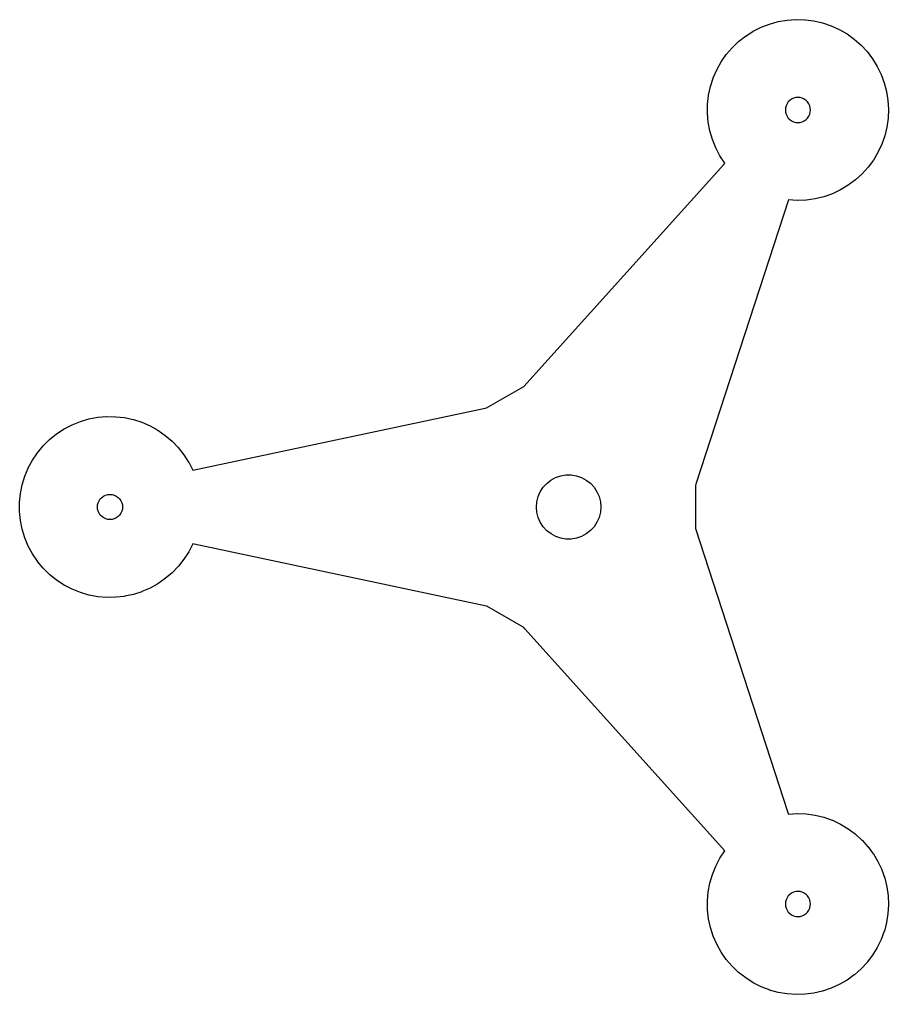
# Model space of a CAD drawing. Extents: x -462 to -14, y 47 to 387.
# Drawn here: x -232.8 to -13.6, y 46.9 to 293.1 of the extents above; entities that cross this region are included whole.
import ezdxf

# ---------------------------------------------------------------- set-up
doc = ezdxf.new("R2010")
doc.units = 0
doc.header["$MEASUREMENT"] = 0
doc.layers.add('Sketch4', color=7, linetype='Continuous')

msp = doc.modelspace()

# ---------------------------------------------------------------- linework, layer by layer
at = {"layer": 'Sketch4'}
for p, q in [((-41.39, 292.51, 1.99), (-39.17, 292.89, 1.99)), ((-39.17, 292.89, 1.99), (-39.16, 292.9, 1.99)), ((-39.16, 292.9, 1.99), (-36.92, 293.05, 1.99)), ((-36.92, 293.05, 1.99), (-36.91, 293.06, 1.99)), ((-36.91, 293.06, 1.99), (-34.66, 292.99, 1.99)), ((-34.66, 292.99, 1.99), (-34.64, 292.99, 1.99)), ((-34.64, 292.99, 1.99), (-32.41, 292.71, 1.99)), ((-47.7, 290.08, 1.99), (-45.69, 291.1, 1.99)), ((-45.69, 291.1, 1.99), (-45.68, 291.1, 1.99)), ((-45.68, 291.1, 1.99), (-43.58, 291.91, 1.99)), ((-43.58, 291.91, 1.99), (-43.57, 291.91, 1.99)), ((-43.57, 291.91, 1.99), (-41.4, 292.51, 1.99)), ((-41.4, 292.51, 1.99), (-41.39, 292.51, 1.99)), ((-32.41, 292.71, 1.99), (-32.4, 292.7, 1.99)), ((-32.4, 292.7, 1.99), (-30.21, 292.2, 1.99)), ((-30.21, 292.2, 1.99), (-30.2, 292.2, 1.99)), ((-30.2, 292.2, 1.99), (-28.06, 291.48, 1.99)), ((-28.06, 291.48, 1.99), (-28.05, 291.47, 1.99)), ((-28.05, 291.47, 1.99), (-26, 290.55, 1.99)), ((-26, 290.55, 1.99), (-25.99, 290.54, 1.99)), ((-25.99, 290.54, 1.99), (-24.04, 289.42, 1.99)), ((-51.39, 287.48, 1.99), (-49.62, 288.86, 1.99)), ((-49.62, 288.86, 1.99), (-49.61, 288.87, 1.99)), ((-49.61, 288.87, 1.99), (-47.71, 290.08, 1.99)), ((-47.71, 290.08, 1.99), (-47.7, 290.08, 1.99)), ((-24.04, 289.42, 1.99), (-24.03, 289.41, 1.99)), ((-24.03, 289.41, 1.99), (-22.21, 288.1, 1.99)), ((-22.21, 288.1, 1.99), (-22.2, 288.09, 1.99)), ((-22.2, 288.09, 1.99), (-20.51, 286.6, 1.99)), ((-54.49, 284.19, 1.99), (-53.03, 285.9, 1.99)), ((-53.03, 285.9, 1.99), (-53.02, 285.91, 1.99)), ((-53.02, 285.91, 1.99), (-51.4, 287.47, 1.99)), ((-51.4, 287.47, 1.99), (-51.39, 287.48, 1.99)), ((-20.51, 286.6, 1.99), (-20.5, 286.6, 1.99)), ((-20.5, 286.6, 1.99), (-18.97, 284.95, 1.99)), ((-55.79, 282.34, 1.99), (-54.5, 284.18, 1.99)), ((-54.5, 284.18, 1.99), (-54.49, 284.19, 1.99)), ((-18.97, 284.95, 1.99), (-18.96, 284.94, 1.99)), ((-18.96, 284.94, 1.99), (-17.59, 283.15, 1.99)), ((-17.59, 283.15, 1.99), (-17.59, 283.14, 1.99)), ((-17.59, 283.14, 1.99), (-16.41, 281.23, 1.99)), ((-56.89, 280.36, 1.99), (-55.79, 282.33, 1.99)), ((-55.79, 282.33, 1.99), (-55.79, 282.34, 1.99)), ((-16.41, 281.23, 1.99), (-16.4, 281.22, 1.99)), ((-16.4, 281.22, 1.99), (-15.42, 279.19, 1.99)), ((-58.49, 276.14, 1.99), (-57.8, 278.28, 1.99)), ((-57.8, 278.28, 1.99), (-57.79, 278.29, 1.99)), ((-57.79, 278.29, 1.99), (-56.9, 280.35, 1.99)), ((-56.9, 280.35, 1.99), (-56.89, 280.36, 1.99)), ((-15.42, 279.19, 1.99), (-15.41, 279.18, 1.99)), ((-15.41, 279.18, 1.99), (-14.63, 277.07, 1.99)), ((-58.97, 273.93, 1.99), (-58.49, 276.13, 1.99)), ((-58.49, 276.13, 1.99), (-58.49, 276.14, 1.99)), ((-14.63, 277.07, 1.99), (-14.63, 277.06, 1.99)), ((-14.63, 277.06, 1.99), (-14.06, 274.88, 1.99)), ((-59.22, 271.68, 1.99), (-58.97, 273.91, 1.99)), ((-58.97, 273.91, 1.99), (-58.97, 273.93, 1.99)), ((-37.51, 273.2, 1.99), (-38.01, 272.96, 1.99)), ((-36.97, 273.34, 1.99), (-37.51, 273.2, 1.99)), ((-36.42, 273.39, 1.99), (-36.97, 273.34, 1.99)), ((-35.87, 273.34, 1.99), (-36.42, 273.39, 1.99)), ((-35.34, 273.2, 1.99), (-35.87, 273.34, 1.99)), ((-34.84, 272.96, 1.99), (-35.34, 273.2, 1.99)), ((-14.06, 274.88, 1.99), (-14.06, 274.87, 1.99)), ((-14.06, 274.87, 1.99), (-13.71, 272.65, 1.99)), ((-59.26, 269.42, 1.99), (-59.22, 271.67, 1.99)), ((-59.22, 271.67, 1.99), (-59.22, 271.68, 1.99)), ((-39.55, 270.77, 1.99), (-39.6, 270.21, 1.99)), ((-39.41, 271.3, 1.99), (-39.55, 270.77, 1.99)), ((-39.17, 271.8, 1.99), (-39.41, 271.3, 1.99)), ((-38.86, 272.26, 1.99), (-39.17, 271.8, 1.99)), ((-38.46, 272.65, 1.99), (-38.86, 272.26, 1.99)), ((-38.01, 272.96, 1.99), (-38.46, 272.65, 1.99)), ((-34.38, 272.65, 1.99), (-34.84, 272.96, 1.99)), ((-33.99, 272.26, 1.99), (-34.38, 272.65, 1.99)), ((-33.67, 271.8, 1.99), (-33.99, 272.26, 1.99)), ((-33.44, 271.3, 1.99), (-33.67, 271.8, 1.99)), ((-33.3, 270.77, 1.99), (-33.44, 271.3, 1.99)), ((-33.25, 270.21, 1.99), (-33.3, 270.77, 1.99)), ((-13.71, 272.65, 1.99), (-13.71, 272.64, 1.99)), ((-13.71, 272.64, 1.99), (-13.58, 270.39, 1.99)), ((-59.25, 269.41, 1.99), (-59.26, 269.42, 1.99)), ((-59.06, 267.16, 1.99), (-59.25, 269.41, 1.99)), ((-39.6, 270.21, 1.99), (-39.55, 269.66, 1.99)), ((-39.55, 269.66, 1.99), (-39.41, 269.13, 1.99)), ((-39.41, 269.13, 1.99), (-39.17, 268.63, 1.99)), ((-39.17, 268.63, 1.99), (-38.86, 268.17, 1.99)), ((-33.99, 268.17, 1.99), (-33.67, 268.63, 1.99)), ((-33.67, 268.63, 1.99), (-33.44, 269.13, 1.99)), ((-33.44, 269.13, 1.99), (-33.3, 269.66, 1.99)), ((-33.3, 269.66, 1.99), (-33.25, 270.21, 1.99)), ((-13.58, 270.38, 1.99), (-13.67, 268.13, 1.99)), ((-13.58, 270.39, 1.99), (-13.58, 270.38, 1.99)), ((-59.06, 267.15, 1.99), (-59.06, 267.16, 1.99)), ((-58.65, 264.94, 1.99), (-59.06, 267.15, 1.99)), ((-38.86, 268.17, 1.99), (-38.46, 267.78, 1.99)), ((-38.46, 267.78, 1.99), (-38.01, 267.47, 1.99)), ((-38.01, 267.47, 1.99), (-37.51, 267.23, 1.99)), ((-37.51, 267.23, 1.99), (-36.97, 267.09, 1.99)), ((-36.97, 267.09, 1.99), (-36.42, 267.04, 1.99)), ((-36.42, 267.04, 1.99), (-35.87, 267.09, 1.99)), ((-35.87, 267.09, 1.99), (-35.34, 267.23, 1.99)), ((-35.34, 267.23, 1.99), (-34.84, 267.47, 1.99)), ((-34.84, 267.47, 1.99), (-34.38, 267.78, 1.99)), ((-34.38, 267.78, 1.99), (-33.99, 268.17, 1.99)), ((-13.99, 265.88, 1.99), (-14.53, 263.7, 1.99)), ((-13.67, 268.12, 1.99), (-13.99, 265.89, 1.99)), ((-13.99, 265.89, 1.99), (-13.99, 265.88, 1.99)), ((-13.67, 268.13, 1.99), (-13.67, 268.12, 1.99)), ((-58.65, 264.93, 1.99), (-58.65, 264.94, 1.99)), ((-58.02, 262.77, 1.99), (-58.65, 264.93, 1.99)), ((-14.53, 263.69, 1.99), (-15.28, 261.56, 1.99)), ((-14.53, 263.7, 1.99), (-14.53, 263.69, 1.99)), ((-58.02, 262.76, 1.99), (-58.02, 262.77, 1.99)), ((-57.18, 260.67, 1.99), (-58.02, 262.76, 1.99)), ((-15.28, 261.55, 1.99), (-16.24, 259.52, 1.99)), ((-15.28, 261.56, 1.99), (-15.28, 261.55, 1.99)), ((-57.17, 260.66, 1.99), (-57.18, 260.67, 1.99)), ((-56.13, 258.66, 1.99), (-57.17, 260.66, 1.99)), ((-56.13, 258.65, 1.99), (-56.13, 258.66, 1.99)), ((-54.9, 256.77, 1.99), (-56.13, 258.65, 1.99)), ((-16.24, 259.51, 1.99), (-17.39, 257.57, 1.99)), ((-16.24, 259.52, 1.99), (-16.24, 259.51, 1.99)), ((-105.57, 200.44, 1.99), (-55.15, 256.49, 1.99)), ((-55.15, 256.49, 1.99), (-54.9, 256.77, 1.99)), ((-17.4, 257.56, 1.99), (-18.74, 255.75, 1.99)), ((-17.39, 257.57, 1.99), (-17.4, 257.56, 1.99)), ((-20.26, 254.07, 1.99), (-21.93, 252.56, 1.99)), ((-20.25, 254.08, 1.99), (-20.26, 254.07, 1.99)), ((-18.74, 255.74, 1.99), (-20.25, 254.08, 1.99)), ((-18.74, 255.75, 1.99), (-18.74, 255.74, 1.99)), ((-23.76, 251.2, 1.99), (-25.69, 250.05, 1.99)), ((-23.75, 251.21, 1.99), (-23.76, 251.2, 1.99)), ((-21.94, 252.55, 1.99), (-23.75, 251.21, 1.99)), ((-21.93, 252.56, 1.99), (-21.94, 252.55, 1.99)), ((-27.74, 249.08, 1.99), (-29.87, 248.33, 1.99)), ((-27.73, 249.09, 1.99), (-27.74, 249.08, 1.99)), ((-25.7, 250.04, 1.99), (-27.73, 249.09, 1.99)), ((-25.69, 250.05, 1.99), (-25.7, 250.04, 1.99)), ((-38.83, 247.5, 1.99), (-62.16, 175.8, 1.99)), ((-36.58, 247.37, 1.99), (-38.83, 247.5, 1.99)), ((-36.57, 247.37, 1.99), (-36.58, 247.37, 1.99)), ((-36.56, 247.37, 1.99), (-36.57, 247.37, 1.99)), ((-34.31, 247.47, 1.99), (-36.56, 247.37, 1.99)), ((-34.3, 247.47, 1.99), (-34.31, 247.47, 1.99)), ((-32.07, 247.79, 1.99), (-34.3, 247.47, 1.99)), ((-32.06, 247.79, 1.99), (-32.07, 247.79, 1.99)), ((-29.88, 248.33, 1.99), (-32.06, 247.79, 1.99)), ((-29.87, 248.33, 1.99), (-29.88, 248.33, 1.99)), ((-115, 195, 1.99), (-105.62, 200.42, 1.99)), ((-105.62, 200.42, 1.99), (-105.57, 200.44, 1.99)), ((-189.12, 179.28, 1.99), (-115.37, 194.92, 1.99)), ((-115.37, 194.92, 1.99), (-115, 195, 1.99)), ((-217.46, 191.59, 1.99), (-215.3, 192.22, 1.99)), ((-215.3, 192.22, 1.99), (-215.29, 192.22, 1.99)), ((-215.29, 192.22, 1.99), (-213.08, 192.64, 1.99)), ((-213.08, 192.64, 1.99), (-213.07, 192.64, 1.99)), ((-213.07, 192.64, 1.99), (-210.83, 192.83, 1.99)), ((-210.83, 192.83, 1.99), (-210.82, 192.83, 1.99)), ((-210.82, 192.83, 1.99), (-208.57, 192.8, 1.99)), ((-208.57, 192.8, 1.99), (-208.55, 192.8, 1.99)), ((-208.55, 192.8, 1.99), (-206.32, 192.55, 1.99)), ((-206.32, 192.55, 1.99), (-206.31, 192.55, 1.99)), ((-206.31, 192.55, 1.99), (-204.11, 192.07, 1.99)), ((-204.11, 192.07, 1.99), (-204.1, 192.07, 1.99)), ((-204.1, 192.07, 1.99), (-201.95, 191.38, 1.99)), ((-223.46, 188.46, 1.99), (-221.58, 189.7, 1.99)), ((-221.58, 189.7, 1.99), (-221.57, 189.7, 1.99)), ((-221.57, 189.7, 1.99), (-219.57, 190.74, 1.99)), ((-219.57, 190.74, 1.99), (-219.56, 190.75, 1.99)), ((-219.56, 190.75, 1.99), (-217.47, 191.59, 1.99)), ((-217.47, 191.59, 1.99), (-217.46, 191.59, 1.99)), ((-201.95, 191.38, 1.99), (-201.94, 191.38, 1.99)), ((-201.94, 191.38, 1.99), (-199.88, 190.48, 1.99)), ((-199.88, 190.48, 1.99), (-199.87, 190.48, 1.99)), ((-199.87, 190.48, 1.99), (-197.9, 189.38, 1.99)), ((-225.22, 187.04, 1.99), (-223.47, 188.45, 1.99)), ((-223.47, 188.45, 1.99), (-223.46, 188.46, 1.99)), ((-197.9, 189.38, 1.99), (-197.89, 189.37, 1.99)), ((-197.89, 189.37, 1.99), (-196.05, 188.09, 1.99)), ((-196.05, 188.09, 1.99), (-196.04, 188.08, 1.99)), ((-196.04, 188.08, 1.99), (-194.33, 186.62, 1.99)), ((-228.27, 183.71, 1.99), (-226.84, 185.44, 1.99)), ((-226.84, 185.44, 1.99), (-226.83, 185.45, 1.99)), ((-226.83, 185.45, 1.99), (-225.23, 187.03, 1.99)), ((-225.23, 187.03, 1.99), (-225.22, 187.04, 1.99)), ((-194.33, 186.62, 1.99), (-194.32, 186.61, 1.99)), ((-194.32, 186.61, 1.99), (-192.76, 184.99, 1.99)), ((-192.76, 184.99, 1.99), (-192.75, 184.98, 1.99)), ((-192.75, 184.98, 1.99), (-191.36, 183.21, 1.99)), ((-229.54, 181.84, 1.99), (-228.28, 183.7, 1.99)), ((-228.28, 183.7, 1.99), (-228.27, 183.71, 1.99)), ((-191.36, 183.21, 1.99), (-191.36, 183.2, 1.99)), ((-191.36, 183.2, 1.99), (-190.15, 181.3, 1.99)), ((-231.49, 177.76, 1.99), (-230.62, 179.84, 1.99)), ((-230.62, 179.84, 1.99), (-230.61, 179.85, 1.99)), ((-230.61, 179.85, 1.99), (-229.55, 181.83, 1.99)), ((-229.55, 181.83, 1.99), (-229.54, 181.84, 1.99)), ((-190.15, 181.3, 1.99), (-190.14, 181.29, 1.99)), ((-190.14, 181.29, 1.99), (-190.14, 181.28, 1.99)), ((-190.14, 181.28, 1.99), (-189.12, 179.28, 1.99)), ((-232.15, 175.6, 1.99), (-231.49, 177.75, 1.99)), ((-231.49, 177.75, 1.99), (-231.49, 177.76, 1.99)), ((-98.73, 176.8, 1.99), (-97.55, 177.44, 1.99)), ((-97.55, 177.44, 1.99), (-96.28, 177.87, 1.99)), ((-96.28, 177.87, 1.99), (-94.96, 178.1, 1.99)), ((-94.96, 178.1, 1.99), (-93.62, 178.1, 1.99)), ((-93.62, 178.1, 1.99), (-92.29, 177.88, 1.99)), ((-92.29, 177.88, 1.99), (-91.02, 177.44, 1.99)), ((-91.02, 177.44, 1.99), (-89.84, 176.81, 1.99)), ((-232.59, 173.38, 1.99), (-232.15, 175.59, 1.99)), ((-232.15, 175.59, 1.99), (-232.15, 175.6, 1.99)), ((-101.43, 173.86, 1.99), (-100.7, 174.98, 1.99)), ((-100.7, 174.98, 1.99), (-99.79, 175.97, 1.99)), ((-99.79, 175.97, 1.99), (-98.73, 176.8, 1.99)), ((-89.84, 176.81, 1.99), (-88.78, 175.98, 1.99)), ((-88.78, 175.98, 1.99), (-87.87, 175, 1.99)), ((-87.87, 175, 1.99), (-87.14, 173.87, 1.99)), ((-62.16, 175.8, 1.99), (-62.27, 175.44, 1.99)), ((-62.27, 175.44, 1.99), (-62.27, 164.61, 1.99)), ((-232.82, 171.13, 1.99), (-232.6, 173.37, 1.99)), ((-232.6, 173.37, 1.99), (-232.59, 173.38, 1.99)), ((-212.43, 172.04, 1.99), (-212.04, 172.43, 1.99)), ((-212.04, 172.43, 1.99), (-211.59, 172.75, 1.99)), ((-211.59, 172.75, 1.99), (-211.09, 172.98, 1.99)), ((-211.09, 172.98, 1.99), (-210.55, 173.13, 1.99)), ((-210.55, 173.13, 1.99), (-210, 173.17, 1.99)), ((-210, 173.17, 1.99), (-209.45, 173.13, 1.99)), ((-209.45, 173.13, 1.99), (-208.92, 172.98, 1.99)), ((-208.92, 172.98, 1.99), (-208.42, 172.75, 1.99)), ((-208.42, 172.75, 1.99), (-207.96, 172.43, 1.99)), ((-207.96, 172.43, 1.99), (-207.57, 172.04, 1.99)), ((-102.3, 171.33, 1.99), (-101.97, 172.63, 1.99)), ((-101.97, 172.63, 1.99), (-101.43, 173.86, 1.99)), ((-87.14, 173.87, 1.99), (-86.6, 172.64, 1.99)), ((-86.6, 172.64, 1.99), (-86.27, 171.34, 1.99)), ((-232.82, 171.12, 1.99), (-232.82, 171.13, 1.99)), ((-232.82, 168.87, 1.99), (-232.82, 171.12, 1.99)), ((-213.17, 170, 1.99), (-213.13, 170.55, 1.99)), ((-213.13, 169.45, 1.99), (-213.17, 170, 1.99)), ((-213.13, 170.55, 1.99), (-212.98, 171.08, 1.99)), ((-212.98, 171.08, 1.99), (-212.75, 171.58, 1.99)), ((-212.75, 171.58, 1.99), (-212.43, 172.04, 1.99)), ((-207.57, 172.04, 1.99), (-207.25, 171.59, 1.99)), ((-207.25, 171.59, 1.99), (-207.02, 171.09, 1.99)), ((-207.02, 171.09, 1.99), (-206.87, 170.55, 1.99)), ((-206.87, 170.55, 1.99), (-206.83, 170, 1.99)), ((-206.83, 170, 1.99), (-206.87, 169.45, 1.99)), ((-102.41, 169.99, 1.99), (-102.3, 171.33, 1.99)), ((-102.29, 168.66, 1.99), (-102.41, 169.99, 1.99)), ((-86.27, 171.34, 1.99), (-86.16, 170.01, 1.99)), ((-86.16, 170.01, 1.99), (-86.27, 168.67, 1.99)), ((-232.82, 168.86, 1.99), (-232.82, 168.87, 1.99)), ((-232.59, 166.62, 1.99), (-232.82, 168.86, 1.99)), ((-212.98, 168.91, 1.99), (-213.13, 169.45, 1.99)), ((-212.75, 168.41, 1.99), (-212.98, 168.91, 1.99)), ((-212.43, 167.96, 1.99), (-212.75, 168.41, 1.99)), ((-212.04, 167.57, 1.99), (-212.43, 167.96, 1.99)), ((-211.58, 167.25, 1.99), (-212.04, 167.57, 1.99)), ((-207.96, 167.57, 1.99), (-208.41, 167.25, 1.99)), ((-207.57, 167.96, 1.99), (-207.96, 167.57, 1.99)), ((-207.25, 168.42, 1.99), (-207.57, 167.96, 1.99)), ((-207.02, 168.92, 1.99), (-207.25, 168.42, 1.99)), ((-206.87, 169.45, 1.99), (-207.02, 168.92, 1.99)), ((-101.96, 167.36, 1.99), (-102.29, 168.66, 1.99)), ((-86.6, 167.37, 1.99), (-87.13, 166.14, 1.99)), ((-86.27, 168.67, 1.99), (-86.6, 167.37, 1.99)), ((-232.59, 166.61, 1.99), (-232.59, 166.62, 1.99)), ((-232.15, 164.4, 1.99), (-232.59, 166.61, 1.99)), ((-211.08, 167.02, 1.99), (-211.58, 167.25, 1.99)), ((-210.55, 166.87, 1.99), (-211.08, 167.02, 1.99)), ((-210, 166.83, 1.99), (-210.55, 166.87, 1.99)), ((-209.45, 166.87, 1.99), (-210, 166.83, 1.99)), ((-208.91, 167.02, 1.99), (-209.45, 166.87, 1.99)), ((-208.41, 167.25, 1.99), (-208.91, 167.02, 1.99)), ((-101.42, 166.13, 1.99), (-101.96, 167.36, 1.99)), ((-100.69, 165, 1.99), (-101.42, 166.13, 1.99)), ((-99.78, 164.02, 1.99), (-100.69, 165, 1.99)), ((-87.87, 165.02, 1.99), (-88.77, 164.03, 1.99)), ((-87.13, 166.14, 1.99), (-87.87, 165.02, 1.99)), ((-232.15, 164.39, 1.99), (-232.15, 164.4, 1.99)), ((-231.49, 162.24, 1.99), (-232.15, 164.39, 1.99)), ((-98.72, 163.19, 1.99), (-99.78, 164.02, 1.99)), ((-97.54, 162.56, 1.99), (-98.72, 163.19, 1.99)), ((-96.27, 162.12, 1.99), (-97.54, 162.56, 1.99)), ((-91.01, 162.56, 1.99), (-92.28, 162.13, 1.99)), ((-89.83, 163.2, 1.99), (-91.01, 162.56, 1.99)), ((-88.77, 164.03, 1.99), (-89.83, 163.2, 1.99)), ((-62.27, 164.61, 1.99), (-62.27, 164.56, 1.99)), ((-62.27, 164.56, 1.99), (-38.95, 92.86, 1.99)), ((-231.48, 162.23, 1.99), (-231.49, 162.24, 1.99)), ((-230.61, 160.15, 1.99), (-231.48, 162.23, 1.99)), ((-230.61, 160.14, 1.99), (-230.61, 160.15, 1.99)), ((-229.54, 158.16, 1.99), (-230.61, 160.14, 1.99)), ((-189.12, 160.72, 1.99), (-190.14, 158.72, 1.99)), ((-188.75, 160.65, 1.99), (-189.12, 160.72, 1.99)), ((-115, 145, 1.99), (-188.75, 160.65, 1.99)), ((-94.95, 161.9, 1.99), (-96.27, 162.12, 1.99)), ((-93.6, 161.9, 1.99), (-94.95, 161.9, 1.99)), ((-92.28, 162.13, 1.99), (-93.6, 161.9, 1.99)), ((-229.53, 158.15, 1.99), (-229.54, 158.16, 1.99)), ((-228.27, 156.29, 1.99), (-229.53, 158.15, 1.99)), ((-190.14, 158.71, 1.99), (-191.35, 156.81, 1.99)), ((-190.14, 158.72, 1.99), (-190.14, 158.71, 1.99)), ((-228.27, 156.28, 1.99), (-228.27, 156.29, 1.99)), ((-226.83, 154.55, 1.99), (-228.27, 156.28, 1.99)), ((-191.36, 156.8, 1.99), (-192.74, 155.03, 1.99)), ((-191.35, 156.81, 1.99), (-191.36, 156.8, 1.99)), ((-226.82, 154.54, 1.99), (-226.83, 154.55, 1.99)), ((-225.22, 152.96, 1.99), (-226.82, 154.54, 1.99)), ((-225.21, 152.95, 1.99), (-225.22, 152.96, 1.99)), ((-223.46, 151.54, 1.99), (-225.21, 152.95, 1.99)), ((-194.32, 153.39, 1.99), (-196.03, 151.92, 1.99)), ((-194.31, 153.39, 1.99), (-194.32, 153.39, 1.99)), ((-192.75, 155.02, 1.99), (-194.31, 153.39, 1.99)), ((-192.74, 155.03, 1.99), (-192.75, 155.02, 1.99)), ((-223.45, 151.53, 1.99), (-223.46, 151.54, 1.99)), ((-221.57, 150.3, 1.99), (-223.45, 151.53, 1.99)), ((-221.56, 150.29, 1.99), (-221.57, 150.3, 1.99)), ((-219.56, 149.25, 1.99), (-221.56, 150.29, 1.99)), ((-197.89, 150.63, 1.99), (-199.86, 149.53, 1.99)), ((-197.88, 150.63, 1.99), (-197.89, 150.63, 1.99)), ((-196.04, 151.92, 1.99), (-197.88, 150.63, 1.99)), ((-196.03, 151.92, 1.99), (-196.04, 151.92, 1.99)), ((-219.55, 149.25, 1.99), (-219.56, 149.25, 1.99)), ((-217.46, 148.41, 1.99), (-219.55, 149.25, 1.99)), ((-217.45, 148.4, 1.99), (-217.46, 148.41, 1.99)), ((-215.29, 147.78, 1.99), (-217.45, 148.4, 1.99)), ((-215.28, 147.77, 1.99), (-215.29, 147.78, 1.99)), ((-213.07, 147.36, 1.99), (-215.28, 147.77, 1.99)), ((-204.1, 147.93, 1.99), (-206.3, 147.46, 1.99)), ((-204.09, 147.93, 1.99), (-204.1, 147.93, 1.99)), ((-201.94, 148.62, 1.99), (-204.09, 147.93, 1.99)), ((-201.93, 148.63, 1.99), (-201.94, 148.62, 1.99)), ((-199.87, 149.52, 1.99), (-201.93, 148.63, 1.99)), ((-199.86, 149.53, 1.99), (-199.87, 149.52, 1.99)), ((-213.06, 147.36, 1.99), (-213.07, 147.36, 1.99)), ((-210.82, 147.17, 1.99), (-213.06, 147.36, 1.99)), ((-210.8, 147.17, 1.99), (-210.82, 147.17, 1.99)), ((-208.55, 147.2, 1.99), (-210.8, 147.17, 1.99)), ((-208.54, 147.2, 1.99), (-208.55, 147.2, 1.99)), ((-206.31, 147.45, 1.99), (-208.54, 147.2, 1.99)), ((-206.3, 147.46, 1.99), (-206.31, 147.45, 1.99)), ((-114.95, 144.97, 1.99), (-115, 145, 1.99)), ((-105.57, 139.56, 1.99), (-114.95, 144.97, 1.99)), ((-105.32, 139.28, 1.99), (-105.57, 139.56, 1.99)), ((-54.9, 83.23, 1.99), (-105.32, 139.28, 1.99)), ((-38.95, 92.86, 1.99), (-38.83, 92.5, 1.99)), ((-38.83, 92.5, 1.99), (-36.58, 92.63, 1.99)), ((-36.58, 92.63, 1.99), (-36.57, 92.63, 1.99)), ((-36.57, 92.63, 1.99), (-34.32, 92.53, 1.99)), ((-34.32, 92.53, 1.99), (-34.31, 92.53, 1.99)), ((-34.31, 92.53, 1.99), (-32.08, 92.21, 1.99)), ((-32.08, 92.21, 1.99), (-32.07, 92.21, 1.99)), ((-32.07, 92.21, 1.99), (-29.89, 91.68, 1.99)), ((-29.89, 91.68, 1.99), (-29.88, 91.67, 1.99)), ((-29.88, 91.67, 1.99), (-27.75, 90.92, 1.99)), ((-27.75, 90.92, 1.99), (-27.74, 90.92, 1.99)), ((-27.74, 90.92, 1.99), (-25.71, 89.96, 1.99)), ((-25.71, 89.96, 1.99), (-25.7, 89.96, 1.99)), ((-25.7, 89.96, 1.99), (-23.76, 88.8, 1.99)), ((-23.76, 88.8, 1.99), (-21.95, 87.46, 1.99)), ((-23.76, 88.8, 1.99), (-23.76, 88.8, 1.99)), ((-21.95, 87.46, 1.99), (-21.94, 87.45, 1.99)), ((-21.94, 87.45, 1.99), (-20.27, 85.94, 1.99)), ((-20.27, 85.94, 1.99), (-20.26, 85.93, 1.99)), ((-20.26, 85.93, 1.99), (-18.75, 84.26, 1.99)), ((-18.75, 84.26, 1.99), (-18.74, 84.26, 1.99)), ((-18.74, 84.26, 1.99), (-17.41, 82.45, 1.99)), ((-57.18, 79.33, 1.99), (-56.14, 81.33, 1.99)), ((-56.14, 81.33, 1.99), (-56.13, 81.34, 1.99)), ((-56.13, 81.35, 1.99), (-54.9, 83.23, 1.99)), ((-56.13, 81.34, 1.99), (-56.13, 81.35, 1.99)), ((-17.41, 82.45, 1.99), (-17.4, 82.44, 1.99)), ((-17.4, 82.44, 1.99), (-16.25, 80.5, 1.99)), ((-58.02, 77.23, 1.99), (-57.18, 79.32, 1.99)), ((-57.18, 79.32, 1.99), (-57.18, 79.33, 1.99)), ((-16.25, 80.5, 1.99), (-16.24, 80.49, 1.99)), ((-16.24, 80.49, 1.99), (-15.29, 78.46, 1.99)), ((-58.65, 75.06, 1.99), (-58.02, 77.22, 1.99)), ((-58.02, 77.22, 1.99), (-58.02, 77.23, 1.99)), ((-15.29, 78.46, 1.99), (-15.28, 78.45, 1.99)), ((-15.28, 78.45, 1.99), (-14.53, 76.32, 1.99)), ((-14.53, 76.32, 1.99), (-14.53, 76.31, 1.99)), ((-14.53, 76.31, 1.99), (-13.99, 74.13, 1.99)), ((-59.06, 72.84, 1.99), (-58.65, 75.05, 1.99)), ((-58.65, 75.05, 1.99), (-58.65, 75.06, 1.99)), ((-13.99, 74.13, 1.99), (-13.99, 74.12, 1.99)), ((-13.99, 74.12, 1.99), (-13.67, 71.89, 1.99)), ((-59.26, 70.58, 1.99), (-59.07, 72.82, 1.99)), ((-59.07, 72.82, 1.99), (-59.06, 72.84, 1.99)), ((-39.17, 71.37, 1.99), (-39.41, 70.87, 1.99)), ((-38.86, 71.83, 1.99), (-39.17, 71.37, 1.99)), ((-38.46, 72.22, 1.99), (-38.86, 71.83, 1.99)), ((-38.01, 72.53, 1.99), (-38.46, 72.22, 1.99)), ((-37.51, 72.77, 1.99), (-38.01, 72.53, 1.99)), ((-36.97, 72.91, 1.99), (-37.51, 72.77, 1.99)), ((-36.42, 72.96, 1.99), (-36.97, 72.91, 1.99)), ((-35.87, 72.91, 1.99), (-36.42, 72.96, 1.99)), ((-35.34, 72.77, 1.99), (-35.87, 72.91, 1.99)), ((-34.84, 72.53, 1.99), (-35.34, 72.77, 1.99)), ((-34.38, 72.22, 1.99), (-34.84, 72.53, 1.99)), ((-33.99, 71.83, 1.99), (-34.38, 72.22, 1.99)), ((-33.67, 71.37, 1.99), (-33.99, 71.83, 1.99)), ((-33.44, 70.87, 1.99), (-33.67, 71.37, 1.99)), ((-13.67, 71.89, 1.99), (-13.67, 71.88, 1.99)), ((-13.67, 71.88, 1.99), (-13.58, 69.63, 1.99)), ((-59.26, 70.57, 1.99), (-59.26, 70.58, 1.99)), ((-59.22, 68.32, 1.99), (-59.26, 70.57, 1.99)), ((-39.55, 70.34, 1.99), (-39.6, 69.79, 1.99)), ((-39.6, 69.79, 1.99), (-39.55, 69.23, 1.99)), ((-39.41, 70.87, 1.99), (-39.55, 70.34, 1.99)), ((-39.55, 69.23, 1.99), (-39.41, 68.7, 1.99)), ((-33.3, 70.34, 1.99), (-33.44, 70.87, 1.99)), ((-33.44, 68.7, 1.99), (-33.3, 69.23, 1.99)), ((-33.25, 69.79, 1.99), (-33.3, 70.34, 1.99)), ((-33.3, 69.23, 1.99), (-33.25, 69.79, 1.99)), ((-13.58, 69.62, 1.99), (-13.71, 67.37, 1.99)), ((-13.58, 69.63, 1.99), (-13.58, 69.62, 1.99)), ((-59.22, 68.31, 1.99), (-59.22, 68.32, 1.99)), ((-58.97, 66.07, 1.99), (-59.22, 68.31, 1.99)), ((-39.41, 68.7, 1.99), (-39.17, 68.2, 1.99)), ((-39.17, 68.2, 1.99), (-38.86, 67.74, 1.99)), ((-38.86, 67.74, 1.99), (-38.46, 67.35, 1.99)), ((-38.46, 67.35, 1.99), (-38.01, 67.04, 1.99)), ((-38.01, 67.04, 1.99), (-37.51, 66.8, 1.99)), ((-37.51, 66.8, 1.99), (-36.97, 66.66, 1.99)), ((-36.97, 66.66, 1.99), (-36.42, 66.61, 1.99)), ((-36.42, 66.61, 1.99), (-35.87, 66.66, 1.99)), ((-35.87, 66.66, 1.99), (-35.34, 66.8, 1.99)), ((-35.34, 66.8, 1.99), (-34.84, 67.04, 1.99)), ((-34.84, 67.04, 1.99), (-34.38, 67.35, 1.99)), ((-34.38, 67.35, 1.99), (-33.99, 67.74, 1.99)), ((-33.99, 67.74, 1.99), (-33.67, 68.2, 1.99)), ((-33.67, 68.2, 1.99), (-33.44, 68.7, 1.99)), ((-13.71, 67.36, 1.99), (-14.06, 65.14, 1.99)), ((-13.71, 67.37, 1.99), (-13.71, 67.36, 1.99)), ((-58.96, 66.06, 1.99), (-58.97, 66.07, 1.99)), ((-58.49, 63.86, 1.99), (-58.96, 66.06, 1.99)), ((-14.06, 65.13, 1.99), (-14.62, 62.95, 1.99)), ((-14.06, 65.14, 1.99), (-14.06, 65.13, 1.99)), ((-58.48, 63.85, 1.99), (-58.49, 63.86, 1.99)), ((-57.79, 61.71, 1.99), (-58.48, 63.85, 1.99)), ((-57.79, 61.7, 1.99), (-57.79, 61.71, 1.99)), ((-56.89, 59.64, 1.99), (-57.79, 61.7, 1.99)), ((-14.63, 62.94, 1.99), (-15.41, 60.83, 1.99)), ((-14.62, 62.95, 1.99), (-14.63, 62.94, 1.99)), ((-56.89, 59.63, 1.99), (-56.89, 59.64, 1.99)), ((-55.79, 57.66, 1.99), (-56.89, 59.63, 1.99)), ((-15.41, 60.82, 1.99), (-16.4, 58.79, 1.99)), ((-15.41, 60.83, 1.99), (-15.41, 60.82, 1.99)), ((-55.78, 57.65, 1.99), (-55.79, 57.66, 1.99)), ((-54.49, 55.81, 1.99), (-55.78, 57.65, 1.99)), ((-17.59, 56.86, 1.99), (-18.95, 55.07, 1.99)), ((-17.58, 56.87, 1.99), (-17.59, 56.86, 1.99)), ((-16.4, 58.78, 1.99), (-17.58, 56.87, 1.99)), ((-16.4, 58.79, 1.99), (-16.4, 58.78, 1.99)), ((-54.49, 55.8, 1.99), (-54.49, 55.81, 1.99)), ((-53.02, 54.09, 1.99), (-54.49, 55.8, 1.99)), ((-18.96, 55.06, 1.99), (-20.49, 53.41, 1.99)), ((-18.95, 55.07, 1.99), (-18.96, 55.06, 1.99)), ((-53.02, 54.08, 1.99), (-53.02, 54.09, 1.99)), ((-51.39, 52.52, 1.99), (-53.02, 54.08, 1.99)), ((-51.38, 52.52, 1.99), (-51.39, 52.52, 1.99)), ((-49.61, 51.13, 1.99), (-51.38, 52.52, 1.99)), ((-22.2, 51.91, 1.99), (-24.03, 50.6, 1.99)), ((-22.19, 51.92, 1.99), (-22.2, 51.91, 1.99)), ((-20.5, 53.4, 1.99), (-22.19, 51.92, 1.99)), ((-20.49, 53.41, 1.99), (-20.5, 53.4, 1.99)), ((-49.6, 51.12, 1.99), (-49.61, 51.13, 1.99)), ((-47.7, 49.92, 1.99), (-49.6, 51.12, 1.99)), ((-47.69, 49.91, 1.99), (-47.7, 49.92, 1.99)), ((-45.68, 48.9, 1.99), (-47.69, 49.91, 1.99)), ((-25.99, 49.46, 1.99), (-28.04, 48.53, 1.99)), ((-25.98, 49.46, 1.99), (-25.99, 49.46, 1.99)), ((-24.03, 50.59, 1.99), (-25.98, 49.46, 1.99)), ((-24.03, 50.6, 1.99), (-24.03, 50.59, 1.99)), ((-45.67, 48.9, 1.99), (-45.68, 48.9, 1.99)), ((-43.57, 48.09, 1.99), (-45.67, 48.9, 1.99)), ((-43.56, 48.08, 1.99), (-43.57, 48.09, 1.99)), ((-41.39, 47.49, 1.99), (-43.56, 48.08, 1.99)), ((-41.38, 47.48, 1.99), (-41.39, 47.49, 1.99)), ((-39.16, 47.1, 1.99), (-41.38, 47.48, 1.99)), ((-39.15, 47.1, 1.99), (-39.16, 47.1, 1.99)), ((-36.91, 46.94, 1.99), (-39.15, 47.1, 1.99)), ((-36.89, 46.94, 1.99), (-36.91, 46.94, 1.99)), ((-34.64, 47.01, 1.99), (-36.89, 46.94, 1.99)), ((-34.63, 47.01, 1.99), (-34.64, 47.01, 1.99)), ((-32.4, 47.3, 1.99), (-34.63, 47.01, 1.99)), ((-32.39, 47.3, 1.99), (-32.4, 47.3, 1.99)), ((-30.2, 47.8, 1.99), (-32.39, 47.3, 1.99)), ((-30.19, 47.81, 1.99), (-30.2, 47.8, 1.99)), ((-28.05, 48.53, 1.99), (-30.19, 47.81, 1.99)), ((-28.04, 48.53, 1.99), (-28.05, 48.53, 1.99))]:
    msp.add_line(p, q, dxfattribs=at)

doc.saveas('drawing.dxf')
